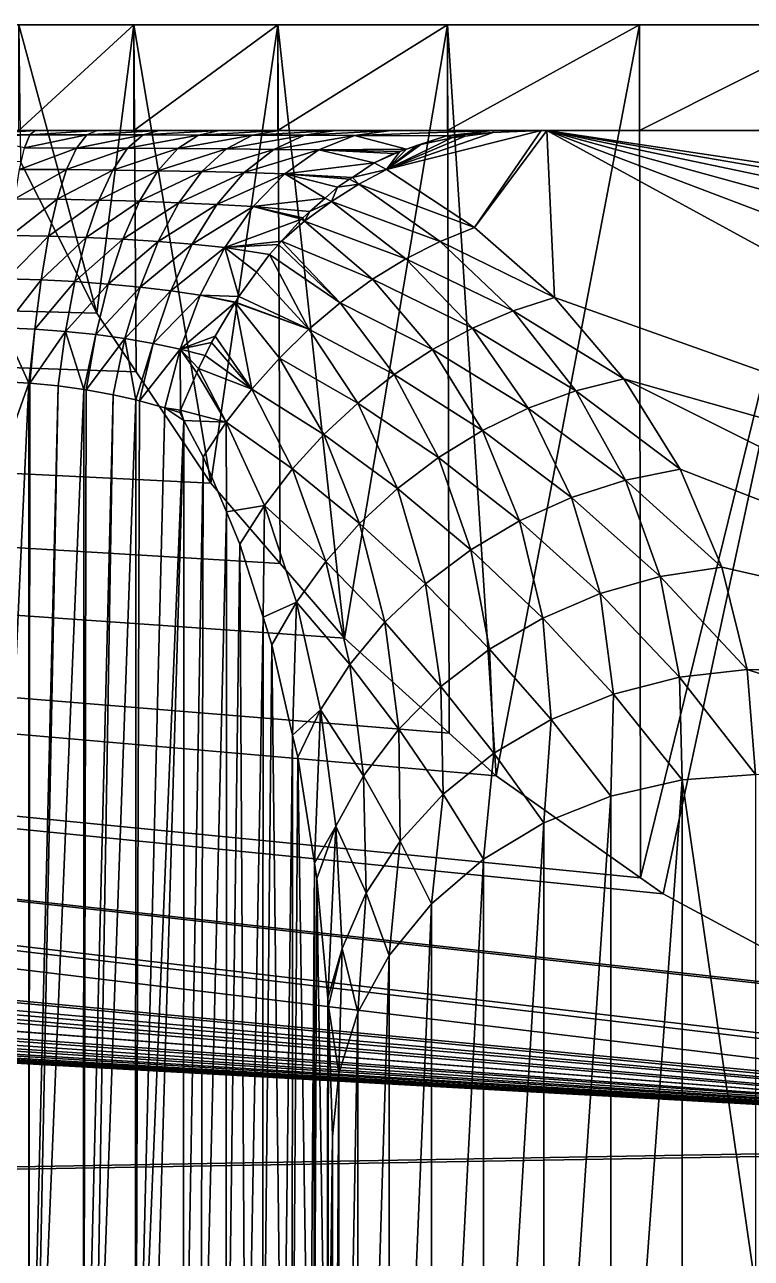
# Model space of a CAD drawing. Header units: metres. Extents: x 0 to 119, y 0 to 68.
# Drawn here: x 83.67 to 87.1, y 61.67 to 67.5 of the extents above; entities that cross this region are included whole.
import ezdxf

# ---------------------------------------------------------------- set-up
doc = ezdxf.new("R2010")
doc.units = ezdxf.units.M

msp = doc.modelspace()

# ---------------------------------------------------------------- linework, layer by layer
for points in [[(97.559067, 67.5, 34.648094), (83.002014, 67.5, 29.218596), (82.921104, 67.5, 30.35)], [(97.559067, 67.5, 34.648094), (82.921104, 67.5, 30.35), (83.002014, 67.5, 31.481403)], [(83.243134, 67.5, 28.110226), (83.002014, 67.5, 29.218596), (97.559067, 67.5, 34.648094)], [(83.002014, 67.5, 31.481403), (83.243134, 67.5, 32.589775), (97.559067, 67.5, 34.648094)], [(97.559067, 67.5, 34.648094), (83.639526, 67.5, 27.047449), (83.243134, 67.5, 28.110226)], [(97.559067, 67.5, 34.648094), (83.243134, 67.5, 32.589775), (83.639526, 67.5, 33.652546)], [(84.183136, 67.5, 26.051905), (84.183136, 67, 26.051905), (83.639526, 67, 27.047449)], [(84.183136, 67.5, 26.051905), (83.639526, 67, 27.047449), (83.639526, 67.5, 27.047449)], [(83.639526, 67.5, 33.652546), (83.647041, 66.851196, 33.6488), (84.00843, 66.136734, 34.363266)], [(83.639526, 67.5, 33.652546), (84.00843, 66.136734, 34.363266), (84.183136, 67.5, 34.648094)], [(97.559067, 67.5, 34.648094), (84.183136, 67.5, 26.051905), (83.639526, 67.5, 27.047449)], [(97.559067, 67.5, 34.648094), (83.639526, 67.5, 33.652546), (84.183136, 67.5, 34.648094)], [(84.183136, 67.5, 34.648094), (84.00843, 66.136734, 34.363266), (84.194214, 65.859291, 34.640713)], [(84.862885, 67.5, 25.143856), (84.862885, 67, 25.143856), (84.183136, 67, 26.051905)], [(84.862885, 67.5, 25.143856), (84.183136, 67, 26.051905), (84.183136, 67.5, 26.051905)], [(84.183136, 67.5, 34.648094), (84.5467, 65.332893, 35.167107), (84.862885, 67.5, 35.556141)], [(84.183136, 67.5, 34.648094), (84.194214, 65.859291, 34.640713), (84.5467, 65.332893, 35.167107)], [(84.862885, 67.5, 25.143856), (84.183136, 67.5, 26.051905), (93.110878, 67.5, 22.722031)], [(98.499069, 67.5, 32.589775), (98.740173, 67.5, 31.481403), (84.183136, 67.5, 26.051905)], [(96.879303, 67.5, 25.143856), (96.07724, 67.5, 24.341789), (84.183136, 67.5, 26.051905)], [(98.499069, 67.5, 32.589775), (84.183136, 67.5, 26.051905), (97.559067, 67.5, 34.648094)], [(98.740173, 67.5, 31.481403), (98.821106, 67.5, 30.35), (84.183136, 67.5, 26.051905)], [(84.183136, 67.5, 26.051905), (98.821106, 67.5, 30.35), (98.740173, 67.5, 29.218596)], [(84.183136, 67.5, 26.051905), (98.740173, 67.5, 29.218596), (98.499069, 67.5, 28.110226)], [(93.110878, 67.5, 22.722031), (84.183136, 67.5, 26.051905), (94.173645, 67.5, 23.118425)], [(94.173645, 67.5, 23.118425), (84.183136, 67.5, 26.051905), (96.07724, 67.5, 24.341789)], [(85.664955, 67.5, 36.358208), (97.559067, 67.5, 34.648094), (84.183136, 67.5, 34.648094)], [(85.664955, 67.5, 36.358208), (84.183136, 67.5, 34.648094), (84.862885, 67.5, 35.556141)], [(98.499069, 67.5, 28.110226), (98.102676, 67.5, 27.047449), (84.183136, 67.5, 26.051905)], [(84.183136, 67.5, 26.051905), (98.102676, 67.5, 27.047449), (97.559067, 67.5, 26.051905)], [(84.183136, 67.5, 26.051905), (97.559067, 67.5, 26.051905), (96.879303, 67.5, 25.143856)], [(84.862885, 67.5, 35.556141), (84.5467, 65.332893, 35.167107), (84.874023, 64.953468, 35.546532)], [(85.664955, 67.5, 24.341789), (85.664955, 67, 24.341789), (84.862885, 67, 25.143856)], [(85.664955, 67.5, 24.341789), (84.862885, 67, 25.143856), (84.862885, 67.5, 25.143856)], [(84.862885, 67.5, 35.556141), (85.178619, 64.600388, 35.899612), (85.664955, 67.5, 36.358208)], [(84.862885, 67.5, 35.556141), (84.874023, 64.953468, 35.546532), (85.178619, 64.600388, 35.899612)], [(85.664955, 67.5, 24.341789), (84.862885, 67.5, 25.143856), (87.56855, 67.5, 23.118425)], [(87.56855, 67.5, 23.118425), (84.862885, 67.5, 25.143856), (93.110878, 67.5, 22.722031)], [(85.664955, 67.5, 36.358208), (85.178619, 64.600388, 35.899612), (85.673393, 64.151131, 36.348873)], [(86.573006, 67.5, 23.662035), (86.573006, 67, 23.662035), (85.664955, 67, 24.341789)], [(86.573006, 67.5, 23.662035), (85.664955, 67, 24.341789), (85.664955, 67.5, 24.341789)], [(85.664955, 67.5, 36.358208), (85.894836, 63.950054, 36.549946), (86.573006, 67.5, 37.037964)], [(85.664955, 67.5, 36.358208), (85.673393, 64.151131, 36.348873), (85.894836, 63.950054, 36.549946)], [(86.573006, 67.5, 37.037964), (97.559067, 67.5, 34.648094), (85.664955, 67.5, 36.358208)], [(87.56855, 67.5, 23.118425), (86.573006, 67.5, 23.662035), (85.664955, 67.5, 24.341789)], [(86.573006, 67.5, 37.037964), (85.894836, 63.950054, 36.549946), (86.576988, 63.46772, 37.032284)], [(87.56855, 67.5, 23.118425), (87.56855, 67, 23.118425), (86.573006, 67, 23.662035)], [(87.56855, 67.5, 23.118425), (86.573006, 67, 23.662035), (86.573006, 67.5, 23.662035)], [(86.573006, 67.5, 37.037964), (86.576988, 63.46772, 37.032284), (87.56855, 67.5, 37.581573)], [(96.07724, 67.5, 36.358208), (86.573006, 67.5, 37.037964), (95.169197, 67.5, 37.037964)], [(95.169197, 67.5, 37.037964), (86.573006, 67.5, 37.037964), (87.56855, 67.5, 37.581573)], [(96.07724, 67.5, 36.358208), (96.879303, 67.5, 35.556141), (86.573006, 67.5, 37.037964)], [(86.573006, 67.5, 37.037964), (96.879303, 67.5, 35.556141), (97.559067, 67.5, 34.648094)], [(87.56855, 67.5, 37.581573), (86.576988, 63.46772, 37.032284), (86.684731, 63.391529, 37.108467)], [(87.56855, 67.5, 37.581573), (86.684731, 63.391529, 37.108467), (87.536636, 62.933086, 37.56691)], [(83.421097, 67, 17.797012), (50.657608, 67, 19.819014), (83.716087, 67, 17.784113)], [(50.747684, 67, 20.036474), (83.716087, 67, 17.784113), (50.657608, 67, 19.819014)], [(50.802631, 67, 20.265348), (83.716087, 67, 17.784113), (50.747684, 67, 20.036474)], [(84.183136, 67, 26.051905), (84.862885, 67, 25.143856), (50.802631, 67, 20.265348)], [(50.802631, 67, 20.265348), (84.862885, 67, 25.143856), (83.716087, 67, 17.784113)], [(50.802631, 67, 20.265348), (83.639526, 67, 27.047449), (84.183136, 67, 26.051905)], [(88.437897, 62.581509, 37.918488), (87.569298, 62.920338, 37.579655), (50.821098, 67, 33.5)], [(50.821098, 66, 34.5), (89.375198, 62.342007, 38.157993), (50.821098, 67, 33.5)], [(50.821098, 67, 33.5), (89.375198, 62.342007, 38.157993), (88.633743, 62.531464, 37.968533)], [(50.821098, 67, 33.5), (88.633743, 62.531464, 37.968533), (88.437897, 62.581509, 37.918488)], [(87.569298, 62.920338, 37.579655), (87.536636, 62.933086, 37.56691), (50.821098, 67, 33.5)], [(50.821098, 67, 33.5), (87.536636, 62.933086, 37.56691), (86.684731, 63.391529, 37.108467)], [(50.821098, 67, 33.5), (86.684731, 63.391529, 37.108467), (86.576988, 63.46772, 37.032284)], [(86.576988, 63.46772, 37.032284), (85.894836, 63.950054, 36.549946), (50.821098, 67, 33.5)], [(50.821098, 67, 33.5), (85.894836, 63.950054, 36.549946), (85.673393, 64.151131, 36.348873)], [(50.821098, 67, 33.5), (85.673393, 64.151131, 36.348873), (85.178619, 64.600388, 35.899612)], [(85.178619, 64.600388, 35.899612), (84.874023, 64.953468, 35.546532), (50.821098, 67, 33.5)], [(50.821098, 67, 33.5), (84.874023, 64.953468, 35.546532), (84.5467, 65.332893, 35.167107)], [(50.821098, 67, 33.5), (84.5467, 65.332893, 35.167107), (84.194214, 65.859291, 34.640713)], [(84.194214, 65.859291, 34.640713), (84.00843, 66.136734, 34.363266), (50.821098, 67, 33.5)], [(50.821098, 67, 33.5), (84.00843, 66.136734, 34.363266), (83.647041, 66.851196, 33.6488)], [(83.716087, 67, 17.784113), (83.69104, 66.979294, 17.498184), (83.421097, 66.979347, 17.51034)], [(83.716087, 67, 17.784113), (83.421097, 66.979347, 17.51034), (83.421097, 67, 17.797012)], [(84.010284, 67, 17.7453), (83.960175, 66.979141, 17.461615), (83.69104, 66.979294, 17.498184)], [(84.010284, 67, 17.7453), (83.69104, 66.979294, 17.498184), (83.716087, 67, 17.784113)], [(84.862885, 67, 25.143856), (85.664955, 67, 24.341789), (83.716087, 67, 17.784113)], [(83.716087, 67, 17.784113), (85.664955, 67, 24.341789), (86.573006, 67, 23.662035)], [(83.716087, 67, 17.784113), (86.573006, 67, 23.662035), (84.010284, 67, 17.7453)], [(84.301918, 67, 17.680508), (84.226768, 66.978889, 17.400578), (83.960175, 66.979141, 17.461615)], [(84.301918, 67, 17.680508), (83.960175, 66.979141, 17.461615), (84.010284, 67, 17.7453)], [(84.010284, 67, 17.7453), (86.573006, 67, 23.662035), (84.301918, 67, 17.680508)], [(84.588242, 67, 17.590113), (84.488243, 66.978531, 17.315462), (84.226768, 66.978889, 17.400578)], [(84.588242, 67, 17.590113), (84.226768, 66.978889, 17.400578), (84.301918, 67, 17.680508)], [(86.573006, 67, 23.662035), (84.588242, 67, 17.590113), (84.301918, 67, 17.680508)], [(84.867546, 67, 17.474518), (84.74295, 66.978065, 17.20668), (84.488243, 66.978531, 17.315462)], [(84.867546, 67, 17.474518), (84.488243, 66.978531, 17.315462), (84.588242, 67, 17.590113)], [(86.573006, 67, 23.662035), (84.867546, 67, 17.474518), (84.588242, 67, 17.590113)], [(85.138115, 67, 17.334242), (84.989235, 66.977501, 17.074768), (84.74295, 66.978065, 17.20668)], [(85.138115, 67, 17.334242), (84.74295, 66.978065, 17.20668), (84.867546, 67, 17.474518)], [(87.56855, 67, 23.118425), (85.138115, 67, 17.334242), (84.867546, 67, 17.474518)], [(87.56855, 67, 23.118425), (84.867546, 67, 17.474518), (86.573006, 67, 23.662035)], [(85.398216, 67, 17.169931), (85.225433, 66.976837, 16.920389), (84.989235, 66.977501, 17.074768)], [(85.398216, 67, 17.169931), (84.989235, 66.977501, 17.074768), (85.138115, 67, 17.334242)], [(88.631325, 67, 22.722031), (85.398216, 67, 17.169931), (85.138115, 67, 17.334242)], [(88.631325, 67, 22.722031), (85.138115, 67, 17.334242), (87.56855, 67, 23.118425)], [(85.879265, 67, 16.773376), (85.660263, 66.975204, 16.548433), (85.225433, 66.976837, 16.920389)], [(85.879265, 67, 16.773376), (85.225433, 66.976837, 16.920389), (85.398216, 67, 17.169931)], [(86.107521, 66.999901, 16.499828), (85.792465, 66.541298, 15.743138), (85.377335, 66.81472, 16.194288)], [(86.107521, 66.999901, 16.499828), (85.377335, 66.81472, 16.194288), (85.881424, 66.989914, 16.483358)], [(85.879265, 67, 16.773376), (85.398216, 67, 17.169931), (88.631325, 67, 22.722031)], [(85.881424, 66.989914, 16.483358), (85.660263, 66.975204, 16.548433), (85.879265, 67, 16.773376)], [(86.134178, 67, 16.5), (86.170471, 66.209877, 15.196291), (85.792465, 66.541298, 15.743138)], [(86.134178, 67, 16.5), (85.792465, 66.541298, 15.743138), (86.107521, 66.999901, 16.499828)], [(85.879265, 67, 16.773376), (88.631325, 67, 22.722031), (86.134178, 67, 16.5)], [(85.881424, 66.989914, 16.483358), (85.879265, 67, 16.773376), (86.107521, 66.999901, 16.499828)], [(86.107521, 66.999901, 16.499828), (85.879265, 67, 16.773376), (86.134178, 67, 16.5)], [(117.121101, 67, 16.5), (95.502167, 65.591263, 14.175585), (86.134178, 67, 16.5)], [(86.134178, 67, 16.5), (95.502167, 65.591263, 14.175585), (94.376358, 65.58889, 14.17167)], [(86.134178, 67, 16.5), (94.376358, 65.58889, 14.17167), (93.262794, 65.503075, 14.030073)], [(93.262794, 65.503075, 14.030073), (92.184349, 65.335579, 13.753705), (86.134178, 67, 16.5)], [(86.134178, 67, 16.5), (92.184349, 65.335579, 13.753705), (91.163231, 65.089851, 13.34825)], [(86.134178, 67, 16.5), (91.163231, 65.089851, 13.34825), (90.220436, 64.770935, 12.82205)], [(90.220436, 64.770935, 12.82205), (86.170471, 66.209877, 15.196291), (86.134178, 67, 16.5)], [(86.134178, 67, 16.5), (88.631325, 67, 22.722031), (89.739693, 67, 22.480921)], [(89.739693, 67, 22.480921), (90.871094, 67, 22.4), (86.134178, 67, 16.5)], [(86.134178, 67, 16.5), (90.871094, 67, 22.4), (92.002495, 67, 22.480921)], [(86.134178, 67, 16.5), (92.002495, 67, 22.480921), (117.121101, 67, 16.5)], [(83.69104, 66.979294, 17.498184), (83.421097, 66.970566, 17.470276), (83.421097, 66.979347, 17.51034)], [(83.69104, 66.979294, 17.498184), (83.666512, 66.917618, 17.218176), (83.421097, 66.970566, 17.470276)], [(83.960175, 66.979141, 17.461615), (83.666512, 66.917618, 17.218176), (83.69104, 66.979294, 17.498184)], [(83.960175, 66.979141, 17.461615), (83.911102, 66.917007, 17.183844), (83.666512, 66.917618, 17.218176)], [(84.226768, 66.978889, 17.400578), (83.911102, 66.917007, 17.183844), (83.960175, 66.979141, 17.461615)], [(84.226768, 66.978889, 17.400578), (84.153206, 66.915993, 17.12656), (83.911102, 66.917007, 17.183844)], [(84.488243, 66.978531, 17.315462), (84.153206, 66.915993, 17.12656), (84.226768, 66.978889, 17.400578)], [(84.488243, 66.978531, 17.315462), (84.390404, 66.914566, 17.046713), (84.153206, 66.915993, 17.12656)], [(84.74295, 66.978065, 17.20668), (84.390404, 66.914566, 17.046713), (84.488243, 66.978531, 17.315462)], [(84.74295, 66.978065, 17.20668), (84.621086, 66.912743, 16.944721), (84.390404, 66.914566, 17.046713)], [(84.989235, 66.977501, 17.074768), (84.621086, 66.912743, 16.944721), (84.74295, 66.978065, 17.20668)], [(84.989235, 66.977501, 17.074768), (84.843704, 66.910507, 16.821131), (84.621086, 66.912743, 16.944721)], [(85.225433, 66.976837, 16.920389), (84.843704, 66.910507, 16.821131), (84.989235, 66.977501, 17.074768)], [(85.225433, 66.976837, 16.920389), (85.056656, 66.907875, 16.676626), (84.843704, 66.910507, 16.821131)], [(85.471405, 66.911522, 16.354008), (85.056656, 66.907875, 16.676626), (85.225433, 66.976837, 16.920389)], [(85.660263, 66.975204, 16.548433), (85.471405, 66.911522, 16.354008), (85.225433, 66.976837, 16.920389)], [(85.377335, 66.81472, 16.194288), (85.748093, 66.973167, 16.455727), (85.881424, 66.989914, 16.483358)], [(85.377335, 66.81472, 16.194288), (85.685226, 66.965271, 16.442698), (85.748093, 66.973167, 16.455727)], [(85.538445, 66.93322, 16.389816), (85.685226, 66.965271, 16.442698), (85.377335, 66.81472, 16.194288)], [(85.660263, 66.975204, 16.548433), (85.520897, 66.928352, 16.381775), (85.471405, 66.911522, 16.354008)], [(85.538445, 66.93322, 16.389816), (85.520897, 66.928352, 16.381775), (85.660263, 66.975204, 16.548433)], [(85.660263, 66.975204, 16.548433), (85.685226, 66.965271, 16.442698), (85.538445, 66.93322, 16.389816)], [(85.881424, 66.989914, 16.483358), (85.748093, 66.973167, 16.455727), (85.660263, 66.975204, 16.548433)], [(85.660263, 66.975204, 16.548433), (85.748093, 66.973167, 16.455727), (85.685226, 66.965271, 16.442698)], [(83.911102, 66.917007, 17.183844), (83.643005, 66.816238, 16.949884), (83.666512, 66.917618, 17.218176)], [(83.911102, 66.917007, 17.183844), (83.864098, 66.814896, 16.917784), (83.643005, 66.816238, 16.949884)], [(84.153206, 66.915993, 17.12656), (83.864098, 66.814896, 16.917784), (83.911102, 66.917007, 17.183844)], [(84.153206, 66.915993, 17.12656), (84.082787, 66.812653, 16.864237), (83.864098, 66.814896, 16.917784)], [(84.390404, 66.914566, 17.046713), (84.082787, 66.812653, 16.864237), (84.153206, 66.915993, 17.12656)], [(84.390404, 66.914566, 17.046713), (84.296799, 66.809494, 16.789629), (84.082787, 66.812653, 16.864237)], [(84.621086, 66.912743, 16.944721), (84.296799, 66.809494, 16.789629), (84.390404, 66.914566, 17.046713)], [(84.621086, 66.912743, 16.944721), (84.504631, 66.805458, 16.694382), (84.296799, 66.809494, 16.789629)], [(84.843704, 66.910507, 16.821131), (84.504631, 66.805458, 16.694382), (84.621086, 66.912743, 16.944721)], [(84.843704, 66.910507, 16.821131), (84.704796, 66.800529, 16.579041), (84.504631, 66.805458, 16.694382)], [(85.056656, 66.907875, 16.676626), (84.704796, 66.800529, 16.579041), (84.843704, 66.910507, 16.821131)], [(85.056656, 66.907875, 16.676626), (84.89579, 66.794716, 16.444296), (84.704796, 66.800529, 16.579041)], [(85.31926, 66.846985, 16.247519), (84.89579, 66.794716, 16.444296), (85.056656, 66.907875, 16.676626)], [(85.471405, 66.911522, 16.354008), (85.439987, 66.900841, 16.336386), (85.056656, 66.907875, 16.676626)], [(85.056656, 66.907875, 16.676626), (85.439987, 66.900841, 16.336386), (85.411591, 66.89119, 16.320456)], [(85.056656, 66.907875, 16.676626), (85.411591, 66.89119, 16.320456), (85.31926, 66.846985, 16.247519)], [(85.411591, 66.89119, 16.320456), (85.439987, 66.900841, 16.336386), (85.31926, 66.846985, 16.247519)], [(85.31926, 66.846985, 16.247519), (85.439987, 66.900841, 16.336386), (85.377335, 66.81472, 16.194288)], [(85.377335, 66.81472, 16.194288), (85.520897, 66.928352, 16.381775), (85.538445, 66.93322, 16.389816)], [(85.377335, 66.81472, 16.194288), (85.471405, 66.911522, 16.354008), (85.520897, 66.928352, 16.381775)], [(85.439987, 66.900841, 16.336386), (85.471405, 66.911522, 16.354008), (85.377335, 66.81472, 16.194288)], [(85.31926, 66.846985, 16.247519), (85.216179, 66.778244, 16.153574), (84.89579, 66.794716, 16.444296)], [(85.31926, 66.846985, 16.247519), (85.377335, 66.81472, 16.194288), (85.216179, 66.778244, 16.153574)], [(83.621017, 66.677254, 16.698862), (83.643005, 66.816238, 16.949884), (83.864098, 66.814896, 16.917784)], [(83.621017, 66.677254, 16.698862), (83.864098, 66.814896, 16.917784), (83.820152, 66.674927, 16.668983)], [(83.820152, 66.674927, 16.668983), (83.864098, 66.814896, 16.917784), (84.082787, 66.812653, 16.864237)], [(83.820152, 66.674927, 16.668983), (84.082787, 66.812653, 16.864237), (84.016991, 66.671028, 16.61915)], [(84.016991, 66.671028, 16.61915), (84.082787, 66.812653, 16.864237), (84.296799, 66.809494, 16.789629)], [(84.016991, 66.671028, 16.61915), (84.296799, 66.809494, 16.789629), (84.209457, 66.665573, 16.549734)], [(84.209457, 66.665573, 16.549734), (84.296799, 66.809494, 16.789629), (84.504631, 66.805458, 16.694382)], [(84.209457, 66.665573, 16.549734), (84.504631, 66.805458, 16.694382), (84.396141, 66.658569, 16.461153)], [(84.396141, 66.658569, 16.461153), (84.504631, 66.805458, 16.694382), (84.704796, 66.800529, 16.579041)], [(84.396141, 66.658569, 16.461153), (84.704796, 66.800529, 16.579041), (84.575638, 66.65004, 16.353943)], [(84.575638, 66.65004, 16.353943), (84.704796, 66.800529, 16.579041), (84.89579, 66.794716, 16.444296)], [(84.575638, 66.65004, 16.353943), (84.89579, 66.794716, 16.444296), (84.746552, 66.639984, 16.228771)], [(84.746552, 66.639984, 16.228771), (84.89579, 66.794716, 16.444296), (85.087746, 66.680603, 16.03981)], [(85.216179, 66.778244, 16.153574), (85.202576, 66.769173, 16.141174), (84.89579, 66.794716, 16.444296)], [(84.89579, 66.794716, 16.444296), (85.202576, 66.769173, 16.141174), (85.145882, 66.731369, 16.089504)], [(84.89579, 66.794716, 16.444296), (85.145882, 66.731369, 16.089504), (85.087746, 66.680603, 16.03981)], [(85.246536, 66.746017, 16.096109), (85.145882, 66.731369, 16.089504), (85.202576, 66.769173, 16.141174)], [(85.246536, 66.746017, 16.096109), (85.202576, 66.769173, 16.141174), (85.216179, 66.778244, 16.153574)], [(85.216179, 66.778244, 16.153574), (85.377335, 66.81472, 16.194288), (85.246536, 66.746017, 16.096109)], [(85.792465, 66.541298, 15.743138), (85.246536, 66.746017, 16.096109), (85.377335, 66.81472, 16.194288)], [(85.11676, 66.664406, 16.006857), (85.087746, 66.680603, 16.03981), (85.145882, 66.731369, 16.089504)], [(85.11676, 66.664406, 16.006857), (85.145882, 66.731369, 16.089504), (85.246536, 66.746017, 16.096109)], [(85.629715, 66.475449, 15.653258), (85.11676, 66.664406, 16.006857), (85.246536, 66.746017, 16.096109)], [(85.629715, 66.475449, 15.653258), (85.246536, 66.746017, 16.096109), (85.792465, 66.541298, 15.743138)], [(83.820152, 66.674927, 16.668983), (83.600998, 66.503555, 16.470308), (83.621017, 66.677254, 16.698862)], [(83.820152, 66.674927, 16.668983), (83.780151, 66.500023, 16.442629), (83.600998, 66.503555, 16.470308)], [(84.016991, 66.671028, 16.61915), (83.780151, 66.500023, 16.442629), (83.820152, 66.674927, 16.668983)], [(84.016991, 66.671028, 16.61915), (83.957207, 66.494133, 16.396469), (83.780151, 66.500023, 16.442629)], [(84.209457, 66.665573, 16.549734), (83.957207, 66.494133, 16.396469), (84.016991, 66.671028, 16.61915)], [(84.209457, 66.665573, 16.549734), (84.130257, 66.485886, 16.33218), (83.957207, 66.494133, 16.396469)], [(84.396141, 66.658569, 16.461153), (84.130257, 66.485886, 16.33218), (84.209457, 66.665573, 16.549734)], [(84.396141, 66.658569, 16.461153), (84.297981, 66.475311, 16.250156), (84.130257, 66.485886, 16.33218)], [(84.575638, 66.65004, 16.353943), (84.297981, 66.475311, 16.250156), (84.396141, 66.658569, 16.461153)], [(84.575638, 66.65004, 16.353943), (84.459129, 66.462425, 16.1509), (84.297981, 66.475311, 16.250156)], [(84.746552, 66.639984, 16.228771), (84.459129, 66.462425, 16.1509), (84.575638, 66.65004, 16.353943)], [(84.746552, 66.639984, 16.228771), (85.087746, 66.680603, 16.03981), (85.015106, 66.61718, 15.977727)], [(84.989044, 66.570511, 15.927237), (85.015106, 66.61718, 15.977727), (85.11676, 66.664406, 16.006857)], [(85.468544, 66.393616, 15.574333), (84.989044, 66.570511, 15.927237), (85.11676, 66.664406, 16.006857)], [(85.11676, 66.664406, 16.006857), (85.015106, 66.61718, 15.977727), (85.087746, 66.680603, 16.03981)], [(85.468544, 66.393616, 15.574333), (85.11676, 66.664406, 16.006857), (85.629715, 66.475449, 15.653258)], [(84.746552, 66.639984, 16.228771), (84.612427, 66.447266, 16.035049), (84.459129, 66.462425, 16.1509)], [(84.974762, 66.580406, 15.943668), (84.612427, 66.447266, 16.035049), (84.746552, 66.639984, 16.228771)], [(84.974762, 66.580406, 15.943668), (84.746552, 66.639984, 16.228771), (84.981483, 66.58783, 15.948996)], [(84.981483, 66.58783, 15.948996), (84.746552, 66.639984, 16.228771), (85.015106, 66.61718, 15.977727)], [(84.974762, 66.580406, 15.943668), (84.981483, 66.58783, 15.948996), (84.989044, 66.570511, 15.927237)], [(84.989044, 66.570511, 15.927237), (84.981483, 66.58783, 15.948996), (85.015106, 66.61718, 15.977727)], [(84.974762, 66.580406, 15.943668), (84.881065, 66.477043, 15.869493), (84.612427, 66.447266, 16.035049)], [(84.974762, 66.580406, 15.943668), (84.989044, 66.570511, 15.927237), (84.881065, 66.477043, 15.869493)], [(85.310524, 66.29657, 15.507132), (84.881065, 66.477043, 15.869493), (84.989044, 66.570511, 15.927237)], [(85.310524, 66.29657, 15.507132), (84.989044, 66.570511, 15.927237), (85.468544, 66.393616, 15.574333)], [(86.170471, 66.209877, 15.196291), (85.629715, 66.475449, 15.653258), (85.792465, 66.541298, 15.743138)], [(83.583359, 66.298721, 16.268953), (83.600998, 66.503555, 16.470308), (83.780151, 66.500023, 16.442629)], [(83.583359, 66.298721, 16.268953), (83.780151, 66.500023, 16.442629), (83.744972, 66.293846, 16.243443)], [(83.744972, 66.293846, 16.243443), (83.780151, 66.500023, 16.442629), (83.957207, 66.494133, 16.396469)], [(83.744972, 66.293846, 16.243443), (83.957207, 66.494133, 16.396469), (83.904716, 66.285683, 16.200901)], [(83.904716, 66.285683, 16.200901), (83.957207, 66.494133, 16.396469), (84.130257, 66.485886, 16.33218)], [(83.904716, 66.285683, 16.200901), (84.130257, 66.485886, 16.33218), (84.060875, 66.274284, 16.141638)], [(84.060875, 66.274284, 16.141638), (84.130257, 66.485886, 16.33218), (84.297981, 66.475311, 16.250156)], [(84.060875, 66.274284, 16.141638), (84.297981, 66.475311, 16.250156), (84.212318, 66.259682, 16.066013)], [(84.212318, 66.259682, 16.066013), (84.297981, 66.475311, 16.250156), (84.459129, 66.462425, 16.1509)], [(84.881065, 66.477043, 15.869493), (84.866745, 66.461235, 15.85815), (84.612427, 66.447266, 16.035049)], [(85.157204, 66.18528, 15.452308), (84.866745, 66.461235, 15.85815), (84.881065, 66.477043, 15.869493)], [(85.157204, 66.18528, 15.452308), (84.881065, 66.477043, 15.869493), (85.310524, 66.29657, 15.507132)], [(85.975441, 66.147736, 15.117004), (85.468544, 66.393616, 15.574333), (85.629715, 66.475449, 15.653258)], [(85.975441, 66.147736, 15.117004), (85.629715, 66.475449, 15.653258), (86.170471, 66.209877, 15.196291)], [(84.212318, 66.259682, 16.066013), (84.459129, 66.462425, 16.1509), (84.357903, 66.241905, 15.974483)], [(84.357903, 66.241905, 15.974483), (84.459129, 66.462425, 16.1509), (84.612427, 66.447266, 16.035049)], [(84.357903, 66.241905, 15.974483), (84.612427, 66.447266, 16.035049), (84.496498, 66.221016, 15.867617)], [(84.496498, 66.221016, 15.867617), (84.612427, 66.447266, 16.035049), (84.679405, 66.215919, 15.720416)], [(84.612427, 66.447266, 16.035049), (84.866745, 66.461235, 15.85815), (84.823784, 66.413841, 15.824136)], [(84.612427, 66.447266, 16.035049), (84.762535, 66.32988, 15.780136), (84.679405, 66.215919, 15.720416)], [(84.612427, 66.447266, 16.035049), (84.823784, 66.413841, 15.824136), (84.762535, 66.32988, 15.780136)], [(85.01004, 66.060822, 15.410393), (84.762535, 66.32988, 15.780136), (84.823784, 66.413841, 15.824136)], [(84.823784, 66.413841, 15.824136), (84.866745, 66.461235, 15.85815), (85.157204, 66.18528, 15.452308)], [(84.823784, 66.413841, 15.824136), (85.157204, 66.18528, 15.452308), (85.01004, 66.060822, 15.410393)], [(85.782768, 66.065742, 15.05116), (85.310524, 66.29657, 15.507132), (85.468544, 66.393616, 15.574333)], [(85.782768, 66.065742, 15.05116), (85.468544, 66.393616, 15.574333), (85.975441, 66.147736, 15.117004)], [(83.744972, 66.293846, 16.243443), (83.568466, 66.067001, 16.098967), (83.583359, 66.298721, 16.268953)], [(85.01004, 66.060822, 15.410393), (84.679405, 66.215919, 15.720416), (84.762535, 66.32988, 15.780136)], [(85.594757, 65.964882, 14.99955), (85.157204, 66.18528, 15.452308), (85.310524, 66.29657, 15.507132)], [(85.594757, 65.964882, 14.99955), (85.310524, 66.29657, 15.507132), (85.782768, 66.065742, 15.05116)], [(83.744972, 66.293846, 16.243443), (83.715309, 66.060669, 16.075581), (83.568466, 66.067001, 16.098967)], [(83.904716, 66.285683, 16.200901), (83.715309, 66.060669, 16.075581), (83.744972, 66.293846, 16.243443)], [(83.904716, 66.285683, 16.200901), (83.860596, 66.050095, 16.036568), (83.715309, 66.060669, 16.075581)], [(84.060875, 66.274284, 16.141638), (83.860596, 66.050095, 16.036568), (83.904716, 66.285683, 16.200901)], [(84.060875, 66.274284, 16.141638), (84.002831, 66.035332, 15.982198), (83.860596, 66.050095, 16.036568)], [(84.212318, 66.259682, 16.066013), (84.002831, 66.035332, 15.982198), (84.060875, 66.274284, 16.141638)], [(84.212318, 66.259682, 16.066013), (84.141029, 66.016418, 15.912767), (84.002831, 66.035332, 15.982198)], [(84.357903, 66.241905, 15.974483), (84.141029, 66.016418, 15.912767), (84.212318, 66.259682, 16.066013)], [(84.357903, 66.241905, 15.974483), (84.274231, 65.993446, 15.828658), (84.141029, 66.016418, 15.912767)], [(84.496498, 66.221016, 15.867617), (84.274231, 65.993446, 15.828658), (84.357903, 66.241905, 15.974483)], [(84.496498, 66.221016, 15.867617), (84.401459, 65.966476, 15.730355), (84.274231, 65.993446, 15.828658)], [(84.662003, 66.186485, 15.709463), (84.401459, 65.966476, 15.730355), (84.496498, 66.221016, 15.867617)], [(84.662003, 66.186485, 15.709463), (84.567787, 66.0271, 15.650142), (84.401459, 65.966476, 15.730355)], [(84.496498, 66.221016, 15.867617), (84.66333, 66.188728, 15.710298), (84.662003, 66.186485, 15.709463)], [(84.496498, 66.221016, 15.867617), (84.679405, 66.215919, 15.720416), (84.66333, 66.188728, 15.710298)], [(84.739922, 65.777328, 15.366796), (84.567787, 66.0271, 15.650142), (84.662003, 66.186485, 15.709463)], [(84.662003, 66.186485, 15.709463), (84.66333, 66.188728, 15.710298), (85.01004, 66.060822, 15.410393)], [(84.739922, 65.777328, 15.366796), (84.662003, 66.186485, 15.709463), (84.870499, 65.924393, 15.381796)], [(84.870499, 65.924393, 15.381796), (84.662003, 66.186485, 15.709463), (85.01004, 66.060822, 15.410393)], [(84.66333, 66.188728, 15.710298), (84.679405, 66.215919, 15.720416), (85.01004, 66.060822, 15.410393)], [(85.413681, 65.846367, 14.962797), (85.01004, 66.060822, 15.410393), (85.157204, 66.18528, 15.452308)], [(85.413681, 65.846367, 14.962797), (85.157204, 66.18528, 15.452308), (85.594757, 65.964882, 14.99955)], [(86.49823, 65.82621, 14.563241), (85.975441, 66.147736, 15.117004), (86.170471, 66.209877, 15.196291)], [(90.220436, 64.770935, 12.82205), (86.49823, 65.82621, 14.563241), (86.170471, 66.209877, 15.196291)], [(86.270973, 65.768738, 14.497041), (85.782768, 66.065742, 15.05116), (85.975441, 66.147736, 15.117004)], [(86.270973, 65.768738, 14.497041), (85.975441, 66.147736, 15.117004), (86.49823, 65.82621, 14.563241)], [(83.568466, 66.067001, 16.098967), (83.687012, 65.805656, 15.9433), (83.556641, 65.813194, 15.963867)], [(83.715309, 66.060669, 16.075581), (83.687012, 65.805656, 15.9433), (83.568466, 66.067001, 16.098967)], [(86.047089, 65.68676, 14.447196), (85.594757, 65.964882, 14.99955), (85.782768, 66.065742, 15.05116)], [(86.047089, 65.68676, 14.447196), (85.782768, 66.065742, 15.05116), (86.270973, 65.768738, 14.497041)], [(83.715309, 66.060669, 16.075581), (83.691803, 65.805382, 15.942544), (83.687012, 65.805656, 15.9433)], [(83.860596, 66.050095, 16.036568), (83.691803, 65.805382, 15.942544), (83.715309, 66.060669, 16.075581)], [(83.860596, 66.050095, 16.036568), (83.825798, 65.792336, 15.906947), (83.691803, 65.805382, 15.942544)], [(83.946312, 65.775665, 15.861453), (83.825798, 65.792336, 15.906947), (83.860596, 66.050095, 16.036568)], [(84.002831, 66.035332, 15.982198), (83.946312, 65.775665, 15.861453), (83.860596, 66.050095, 16.036568)], [(84.002831, 66.035332, 15.982198), (83.957352, 65.774132, 15.857285), (83.946312, 65.775665, 15.861453)], [(84.141029, 66.016418, 15.912767), (83.957352, 65.774132, 15.857285), (84.002831, 66.035332, 15.982198)], [(84.141029, 66.016418, 15.912767), (84.085686, 65.75087, 15.793778), (83.957352, 65.774132, 15.857285)], [(84.192596, 65.726585, 15.7275), (84.085686, 65.75087, 15.793778), (84.141029, 66.016418, 15.912767)], [(84.274231, 65.993446, 15.828658), (84.192596, 65.726585, 15.7275), (84.141029, 66.016418, 15.912767)], [(84.567787, 66.0271, 15.650142), (84.550438, 65.997765, 15.639223), (84.401459, 65.966476, 15.730355)], [(84.550438, 65.997765, 15.639223), (84.567787, 66.0271, 15.650142), (84.739922, 65.777328, 15.366796)], [(85.241722, 65.711632, 14.941344), (84.870499, 65.924393, 15.381796), (85.01004, 66.060822, 15.410393)], [(85.241722, 65.711632, 14.941344), (85.01004, 66.060822, 15.410393), (85.413681, 65.846367, 14.962797)], [(50.821098, 66, 34.5), (50.792446, 65.766663, 34.733341), (89.741478, 62.294712, 38.205288)], [(89.741478, 62.294712, 38.205288), (89.375198, 62.342007, 38.157993), (50.821098, 66, 34.5)], [(84.274231, 65.993446, 15.828658), (84.209991, 65.722626, 15.716711), (84.192596, 65.726585, 15.7275)], [(84.401459, 65.966476, 15.730355), (84.209991, 65.722626, 15.716711), (84.274231, 65.993446, 15.828658)], [(84.401459, 65.966476, 15.730355), (84.329498, 65.68956, 15.626442), (84.209991, 65.722626, 15.716711)], [(84.403908, 65.678726, 15.567089), (84.329498, 65.68956, 15.626442), (84.401459, 65.966476, 15.730355)], [(84.401459, 65.966476, 15.730355), (84.550438, 65.997765, 15.639223), (84.519402, 65.935928, 15.6223)], [(84.488495, 65.874374, 15.605453), (84.47982, 65.854294, 15.601516), (84.401459, 65.966476, 15.730355)], [(84.401459, 65.966476, 15.730355), (84.47982, 65.854294, 15.601516), (84.403908, 65.678726, 15.567089)], [(84.401459, 65.966476, 15.730355), (84.519402, 65.935928, 15.6223), (84.488495, 65.874374, 15.605453)], [(84.739922, 65.777328, 15.366796), (84.519402, 65.935928, 15.6223), (84.550438, 65.997765, 15.639223)], [(85.829895, 65.581482, 14.41445), (85.413681, 65.846367, 14.962797), (85.594757, 65.964882, 14.99955)], [(85.829895, 65.581482, 14.41445), (85.594757, 65.964882, 14.99955), (86.047089, 65.68676, 14.447196)], [(84.739922, 65.777328, 15.366796), (84.488495, 65.874374, 15.605453), (84.519402, 65.935928, 15.6223)], [(85.080948, 65.562302, 14.935448), (84.739922, 65.777328, 15.366796), (84.870499, 65.924393, 15.381796)], [(85.080948, 65.562302, 14.935448), (84.870499, 65.924393, 15.381796), (85.241722, 65.711632, 14.941344)], [(84.403908, 65.678726, 15.567089), (84.47982, 65.854294, 15.601516), (84.619583, 65.621063, 15.365537)], [(84.619583, 65.621063, 15.365537), (84.47982, 65.854294, 15.601516), (84.488495, 65.874374, 15.605453)], [(84.619583, 65.621063, 15.365537), (84.488495, 65.874374, 15.605453), (84.739922, 65.777328, 15.366796)], [(85.622627, 65.45446, 14.399282), (85.241722, 65.711632, 14.941344), (85.413681, 65.846367, 14.962797)], [(85.622627, 65.45446, 14.399282), (85.413681, 65.846367, 14.962797), (85.829895, 65.581482, 14.41445)], [(83.687012, 65.805656, 15.9433), (83.421097, 65.056313, 15.631657), (83.556641, 65.813194, 15.963867)], [(83.686882, 60.06583, 13.37725), (83.421097, 60.060982, 13.4), (83.687012, 65.805656, 15.9433)], [(83.687012, 65.805656, 15.9433), (83.421097, 60.060982, 13.4), (83.421097, 65.056313, 15.631657)], [(83.687012, 65.805656, 15.9433), (83.691803, 65.805382, 15.942544), (83.686882, 60.06583, 13.37725)], [(83.686882, 60.06583, 13.37725), (83.691803, 65.805382, 15.942544), (83.825798, 65.792336, 15.906947)], [(83.686882, 60.06583, 13.37725), (83.825798, 65.792336, 15.906947), (83.709999, 60.066254, 13.375271)], [(83.709999, 60.066254, 13.375271), (83.825798, 65.792336, 15.906947), (83.946312, 65.775665, 15.861453)], [(83.709999, 60.066254, 13.375271), (83.946312, 65.775665, 15.861453), (83.945572, 60.079418, 13.313518)], [(83.946312, 65.775665, 15.861453), (83.957352, 65.774132, 15.857285), (83.945572, 60.079418, 13.313518)], [(83.945572, 60.079418, 13.313518), (83.957352, 65.774132, 15.857285), (84.085686, 65.75087, 15.793778)], [(84.933311, 65.400162, 14.945181), (84.619583, 65.621063, 15.365537), (84.739922, 65.777328, 15.366796)], [(84.933311, 65.400162, 14.945181), (84.739922, 65.777328, 15.366796), (85.080948, 65.562302, 14.935448)], [(86.764587, 65.398453, 13.857445), (86.270973, 65.768738, 14.497041), (86.49823, 65.82621, 14.563241)], [(89.375351, 64.385406, 12.185925), (86.764587, 65.398453, 13.857445), (86.49823, 65.82621, 14.563241)], [(89.375351, 64.385406, 12.185925), (86.49823, 65.82621, 14.563241), (90.220436, 64.770935, 12.82205)], [(89.741478, 62.294712, 38.205288), (50.792446, 65.766663, 34.733341), (50.776531, 65.63707, 34.86293)], [(83.945572, 60.079418, 13.313518), (84.085686, 65.75087, 15.793778), (83.991203, 60.08197, 13.301555)], [(83.991203, 60.08197, 13.301555), (84.085686, 65.75087, 15.793778), (84.192596, 65.726585, 15.7275)], [(83.991203, 60.08197, 13.301555), (84.192596, 65.726585, 15.7275), (84.190933, 60.101398, 13.210437)], [(84.209991, 65.722626, 15.716711), (84.190933, 60.101398, 13.210437), (84.192596, 65.726585, 15.7275)], [(84.329498, 65.68956, 15.626442), (84.190933, 60.101398, 13.210437), (84.209991, 65.722626, 15.716711)], [(86.505547, 65.346764, 13.807032), (86.047089, 65.68676, 14.447196), (86.270973, 65.768738, 14.497041)], [(86.505547, 65.346764, 13.807032), (86.270973, 65.768738, 14.497041), (86.764587, 65.398453, 13.857445)], [(84.329498, 65.68956, 15.626442), (84.419807, 65.628624, 15.530983), (84.190933, 60.101398, 13.210437)], [(84.399391, 65.667175, 15.565361), (84.419807, 65.628624, 15.530983), (84.329498, 65.68956, 15.626442)], [(84.403908, 65.678726, 15.567089), (84.399391, 65.667175, 15.565361), (84.329498, 65.68956, 15.626442)], [(84.399391, 65.667175, 15.565361), (84.403908, 65.678726, 15.567089), (84.419807, 65.628624, 15.530983)], [(84.419807, 65.628624, 15.530983), (84.403908, 65.678726, 15.567089), (84.619583, 65.621063, 15.365537)], [(85.428337, 65.307579, 14.401924), (85.080948, 65.562302, 14.935448), (85.241722, 65.711632, 14.941344)], [(85.428337, 65.307579, 14.401924), (85.241722, 65.711632, 14.941344), (85.622627, 65.45446, 14.399282)], [(86.251198, 65.265083, 13.776269), (85.829895, 65.581482, 14.41445), (86.047089, 65.68676, 14.447196)], [(86.251198, 65.265083, 13.776269), (86.047089, 65.68676, 14.447196), (86.505547, 65.346764, 13.807032)], [(90.334648, 62.218117, 38.281879), (50.776531, 65.63707, 34.86293), (50.739777, 65.539383, 34.960613)], [(89.741478, 62.294712, 38.205288), (50.776531, 65.63707, 34.86293), (90.334648, 62.218117, 38.281879)], [(84.419807, 65.628624, 15.530983), (84.256966, 60.107822, 13.180311), (84.190933, 60.101398, 13.210437)], [(84.256966, 60.107822, 13.180311), (84.419807, 65.628624, 15.530983), (84.417107, 60.13121, 13.070612)], [(84.417107, 60.13121, 13.070612), (84.419807, 65.628624, 15.530983), (84.510643, 65.457115, 15.378031)], [(84.419807, 65.628624, 15.530983), (84.619583, 65.621063, 15.365537), (84.510643, 65.457115, 15.378031)], [(84.510643, 65.457115, 15.378031), (84.619583, 65.621063, 15.365537), (84.620399, 65.196938, 15.146009)], [(84.80056, 65.227165, 14.970427), (84.620399, 65.196938, 15.146009), (84.619583, 65.621063, 15.365537)], [(84.80056, 65.227165, 14.970427), (84.619583, 65.621063, 15.365537), (84.933311, 65.400162, 14.945181)], [(90.334648, 62.218117, 38.281879), (50.739777, 65.539383, 34.960613), (50.65696, 65.319267, 35.180725)], [(85.249916, 65.143036, 14.422333), (84.933311, 65.400162, 14.945181), (85.080948, 65.562302, 14.935448)], [(85.249916, 65.143036, 14.422333), (85.080948, 65.562302, 14.935448), (85.428337, 65.307579, 14.401924)], [(86.006119, 65.154884, 13.765714), (85.622627, 65.45446, 14.399282), (85.829895, 65.581482, 14.41445)], [(86.006119, 65.154884, 13.765714), (85.829895, 65.581482, 14.41445), (86.251198, 65.265083, 13.776269)], [(84.417107, 60.13121, 13.070612), (84.510643, 65.457115, 15.378031), (84.499542, 60.143253, 13.014134)], [(84.499542, 60.143253, 13.014134), (84.510643, 65.457115, 15.378031), (84.620399, 65.196938, 15.146009)], [(85.774765, 65.018181, 13.775558), (85.428337, 65.307579, 14.401924), (85.622627, 65.45446, 14.399282)], [(85.774765, 65.018181, 13.775558), (85.622627, 65.45446, 14.399282), (86.006119, 65.154884, 13.765714)], [(85.090004, 64.963242, 14.460206), (84.80056, 65.227165, 14.970427), (84.933311, 65.400162, 14.945181)], [(85.090004, 64.963242, 14.460206), (84.933311, 65.400162, 14.945181), (85.249916, 65.143036, 14.422333)], [(86.960815, 64.936577, 13.095352), (86.505547, 65.346764, 13.807032), (86.764587, 65.398453, 13.857445)], [(86.960815, 64.936577, 13.095352), (86.764587, 65.398453, 13.857445), (89.375351, 64.385406, 12.185925)], [(50.654789, 65.313507, 35.186493), (50.529243, 65.121895, 35.378098), (90.334648, 62.218117, 38.281879)], [(50.65696, 65.319267, 35.180725), (50.654789, 65.313507, 35.186493), (90.334648, 62.218117, 38.281879)], [(85.561302, 64.85743, 13.805622), (85.249916, 65.143036, 14.422333), (85.428337, 65.307579, 14.401924)], [(85.561302, 64.85743, 13.805622), (85.428337, 65.307579, 14.401924), (85.774765, 65.018181, 13.775558)], [(86.670845, 64.891922, 13.063663), (86.251198, 65.265083, 13.776269), (86.505547, 65.346764, 13.807032)], [(86.670845, 64.891922, 13.063663), (86.505547, 65.346764, 13.807032), (86.960815, 64.936577, 13.095352)], [(86.387192, 64.810989, 13.055232), (86.006119, 65.154884, 13.765714), (86.251198, 65.265083, 13.776269)], [(86.387192, 64.810989, 13.055232), (86.251198, 65.265083, 13.776269), (86.670845, 64.891922, 13.063663)], [(84.499542, 60.143253, 13.014134), (84.620399, 65.196938, 15.146009), (84.618729, 60.168118, 12.897532)], [(84.618729, 60.168118, 12.897532), (84.620399, 65.196938, 15.146009), (84.684326, 65.04541, 15.01088)], [(84.684326, 65.04541, 15.01088), (84.620399, 65.196938, 15.146009), (84.80056, 65.227165, 14.970427)], [(84.793625, 64.699493, 14.702391), (84.684326, 65.04541, 15.01088), (84.80056, 65.227165, 14.970427)], [(84.950981, 64.770882, 14.514982), (84.793625, 64.699493, 14.702391), (84.80056, 65.227165, 14.970427)], [(84.950981, 64.770882, 14.514982), (84.80056, 65.227165, 14.970427), (85.090004, 64.963242, 14.460206)], [(85.369583, 64.675529, 13.855363), (85.090004, 64.963242, 14.460206), (85.249916, 65.143036, 14.422333)], [(85.369583, 64.675529, 13.855363), (85.249916, 65.143036, 14.422333), (85.561302, 64.85743, 13.805622)], [(86.116028, 64.695564, 13.070241), (85.774765, 65.018181, 13.775558), (86.006119, 65.154884, 13.765714)], [(86.116028, 64.695564, 13.070241), (86.006119, 65.154884, 13.765714), (86.387192, 64.810989, 13.055232)], [(90.334648, 62.218117, 38.281879), (50.529243, 65.121895, 35.378098), (50.48299, 65.051315, 35.448681)], [(90.334648, 62.218117, 38.281879), (50.48299, 65.051315, 35.448681), (50.377182, 64.943848, 35.556145)], [(84.618729, 60.168118, 12.897532), (84.684326, 65.04541, 15.01088), (84.711311, 60.187428, 12.806952)], [(84.711311, 60.187428, 12.806952), (84.684326, 65.04541, 15.01088), (84.793625, 64.699493, 14.702391)], [(85.863258, 64.548157, 13.108362), (85.561302, 64.85743, 13.805622), (85.774765, 65.018181, 13.775558)], [(85.863258, 64.548157, 13.108362), (85.774765, 65.018181, 13.775558), (86.116028, 64.695564, 13.070241)], [(85.203094, 64.475792, 13.923882), (84.950981, 64.770882, 14.514982), (85.090004, 64.963242, 14.460206)], [(85.203094, 64.475792, 13.923882), (85.090004, 64.963242, 14.460206), (85.369583, 64.675529, 13.855363)], [(50.377182, 64.943848, 35.556145), (50.287701, 64.852966, 35.64703), (90.334648, 62.218117, 38.281879)], [(87.080788, 64.451836, 12.295534), (86.670845, 64.891922, 13.063663), (86.960815, 64.936577, 13.095352)], [(86.960815, 64.936577, 13.095352), (89.375351, 64.385406, 12.185925), (87.080788, 64.451836, 12.295534)], [(50.287701, 64.852966, 35.64703), (50.199875, 64.79055, 35.70945), (90.334648, 62.218117, 38.281879)], [(85.634377, 64.371964, 13.168767), (85.369583, 64.675529, 13.855363), (85.561302, 64.85743, 13.805622)], [(85.634377, 64.371964, 13.168767), (85.561302, 64.85743, 13.805622), (85.863258, 64.548157, 13.108362)], [(86.761215, 64.415672, 12.285787), (86.387192, 64.810989, 13.055232), (86.670845, 64.891922, 13.063663)], [(86.761215, 64.415672, 12.285787), (86.670845, 64.891922, 13.063663), (87.080788, 64.451836, 12.295534)], [(90.334648, 62.218117, 38.281879), (50.199875, 64.79055, 35.70945), (50.08651, 64.709984, 35.79002)], [(86.449921, 64.336166, 12.303123), (86.116028, 64.695564, 13.070241), (86.387192, 64.810989, 13.055232)], [(86.449921, 64.336166, 12.303123), (86.387192, 64.810989, 13.055232), (86.761215, 64.415672, 12.285787)], [(84.834915, 64.56881, 14.585851), (84.793625, 64.699493, 14.702391), (84.950981, 64.770882, 14.514982)], [(84.933304, 64.141609, 14.204875), (84.834915, 64.56881, 14.585851), (84.950981, 64.770882, 14.514982)], [(85.064827, 64.261803, 14.009939), (84.933304, 64.141609, 14.204875), (84.950981, 64.770882, 14.514982)], [(85.064827, 64.261803, 14.009939), (84.950981, 64.770882, 14.514982), (85.203094, 64.475792, 13.923882)], [(50.000286, 64.667099, 35.832905), (49.888046, 64.611275, 35.888733), (90.334648, 62.218117, 38.281879)], [(90.334648, 62.218117, 38.281879), (50.08651, 64.709984, 35.79002), (50.000286, 64.667099, 35.832905)], [(84.711311, 60.187428, 12.806952), (84.793625, 64.699493, 14.702391), (84.791122, 60.211208, 12.695438)], [(84.791122, 60.211208, 12.695438), (84.793625, 64.699493, 14.702391), (84.834915, 64.56881, 14.585851)], [(85.434372, 64.170837, 13.250139), (85.203094, 64.475792, 13.923882), (85.369583, 64.675529, 13.855363)], [(85.434372, 64.170837, 13.250139), (85.369583, 64.675529, 13.855363), (85.634377, 64.371964, 13.168767)], [(86.154945, 64.215385, 12.347091), (85.863258, 64.548157, 13.108362), (86.116028, 64.695564, 13.070241)], [(86.154945, 64.215385, 12.347091), (86.116028, 64.695564, 13.070241), (86.449921, 64.336166, 12.303123)], [(49.888046, 64.611275, 35.888733), (49.783546, 64.576668, 35.923332), (90.334648, 62.218117, 38.281879)], [(90.334648, 62.218117, 38.281879), (49.694962, 64.54734, 35.95266), (49.555313, 64.520775, 35.979225)], [(90.334648, 62.218117, 38.281879), (49.783546, 64.576668, 35.923332), (49.694962, 64.54734, 35.95266)], [(84.791122, 60.211208, 12.695438), (84.834915, 64.56881, 14.585851), (84.885048, 60.239189, 12.564209)], [(84.885048, 60.239189, 12.564209), (84.834915, 64.56881, 14.585851), (84.933304, 64.141609, 14.204875)], [(85.883934, 64.056458, 12.416554), (85.634377, 64.371964, 13.168767), (85.863258, 64.548157, 13.108362)], [(85.883934, 64.056458, 12.416554), (85.863258, 64.548157, 13.108362), (86.154945, 64.215385, 12.347091)], [(25.088182, 61.085785, 39.414211), (90.334648, 62.218117, 38.281879), (49.321098, 64.5, 36)], [(49.321098, 64.5, 36), (90.334648, 62.218117, 38.281879), (49.506683, 64.51152, 35.988472)], [(49.555313, 64.520775, 35.979225), (49.506683, 64.51152, 35.988472), (90.334648, 62.218117, 38.281879)], [(85.267586, 63.949139, 13.350709), (85.064827, 64.261803, 14.009939), (85.203094, 64.475792, 13.923882)], [(85.267586, 63.949139, 13.350709), (85.203094, 64.475792, 13.923882), (85.434372, 64.170837, 13.250139)], [(87.121101, 63.956036, 11.477455), (86.761215, 64.415672, 12.285787), (87.080788, 64.451836, 12.295534)], [(87.080788, 64.451836, 12.295534), (89.375351, 64.385406, 12.185925), (88.64537, 63.941189, 11.452961)], [(87.080788, 64.451836, 12.295534), (88.64537, 63.941189, 11.452961), (87.121101, 63.956036, 11.477455)], [(85.643906, 63.863495, 12.509715), (85.434372, 64.170837, 13.250139), (85.634377, 64.371964, 13.168767)], [(85.643906, 63.863495, 12.509715), (85.634377, 64.371964, 13.168767), (85.883934, 64.056458, 12.416554)], [(86.773796, 63.93005, 11.493204), (86.449921, 64.336166, 12.303123), (86.761215, 64.415672, 12.285787)], [(86.773796, 63.93005, 11.493204), (86.761215, 64.415672, 12.285787), (87.121101, 63.956036, 11.477455)], [(86.437065, 63.852882, 11.53997), (86.154945, 64.215385, 12.347091), (86.449921, 64.336166, 12.303123)], [(86.437065, 63.852882, 11.53997), (86.449921, 64.336166, 12.303123), (86.773796, 63.93005, 11.493204)], [(84.957291, 64.037445, 14.111979), (84.933304, 64.141609, 14.204875), (85.064827, 64.261803, 14.009939)], [(85.03598, 63.536732, 13.665452), (84.957291, 64.037445, 14.111979), (85.064827, 64.261803, 14.009939)], [(85.13768, 63.711697, 13.468287), (85.03598, 63.536732, 13.665452), (85.064827, 64.261803, 14.009939)], [(85.13768, 63.711697, 13.468287), (85.064827, 64.261803, 14.009939), (85.267586, 63.949139, 13.350709)], [(86.121094, 63.726887, 11.616334), (85.883934, 64.056458, 12.416554), (86.154945, 64.215385, 12.347091)], [(86.121094, 63.726887, 11.616334), (86.154945, 64.215385, 12.347091), (86.437065, 63.852882, 11.53997)], [(84.885048, 60.239189, 12.564209), (84.933304, 64.141609, 14.204875), (84.930344, 60.259449, 12.469175)], [(84.930344, 60.259449, 12.469175), (84.933304, 64.141609, 14.204875), (84.957291, 64.037445, 14.111979)], [(85.441071, 63.641487, 12.624163), (85.267586, 63.949139, 13.350709), (85.434372, 64.170837, 13.250139)], [(85.441071, 63.641487, 12.624163), (85.434372, 64.170837, 13.250139), (85.643906, 63.863495, 12.509715)], [(84.930344, 60.259449, 12.469175), (84.957291, 64.037445, 14.111979), (85.014343, 60.297028, 12.292929)], [(85.014343, 60.297028, 12.292929), (84.957291, 64.037445, 14.111979), (85.03598, 63.536732, 13.665452)], [(85.835526, 63.555874, 11.719975), (85.643906, 63.863495, 12.509715), (85.883934, 64.056458, 12.416554)], [(85.835526, 63.555874, 11.719975), (85.883934, 64.056458, 12.416554), (86.121094, 63.726887, 11.616334)], [(85.280655, 63.396194, 12.756932), (85.13768, 63.711697, 13.468287), (85.267586, 63.949139, 13.350709)], [(85.280655, 63.396194, 12.756932), (85.267586, 63.949139, 13.350709), (85.441071, 63.641487, 12.624163)], [(86.773796, 63.93005, 11.493204), (86.773796, 59.376072, 3.979145), (86.437065, 59.298912, 4.02591)], [(86.773796, 63.93005, 11.493204), (86.437065, 59.298912, 4.02591), (86.437065, 63.852882, 11.53997)], [(86.773796, 63.93005, 11.493204), (87.121101, 63.956036, 11.477455), (87.121101, 61.531918, 7.477662)], [(87.121101, 61.531918, 7.477662), (86.773796, 59.376072, 3.979145), (86.773796, 63.93005, 11.493204)], [(85.589005, 63.345058, 11.847743), (85.441071, 63.641487, 12.624163), (85.643906, 63.863495, 12.509715)], [(85.589005, 63.345058, 11.847743), (85.643906, 63.863495, 12.509715), (85.835526, 63.555874, 11.719975)], [(86.437065, 63.852882, 11.53997), (86.437065, 59.298912, 4.02591), (86.121094, 59.172909, 4.102275)], [(86.437065, 63.852882, 11.53997), (86.121094, 59.172909, 4.102275), (86.121094, 63.726887, 11.616334)], [(85.047455, 63.463696, 13.600311), (85.03598, 63.536732, 13.665452), (85.13768, 63.711697, 13.468287)], [(85.099091, 62.899574, 13.097233), (85.047455, 63.463696, 13.600311), (85.13768, 63.711697, 13.468287)], [(85.166847, 63.133942, 12.904591), (85.099091, 62.899574, 13.097233), (85.13768, 63.711697, 13.468287)], [(85.166847, 63.133942, 12.904591), (85.13768, 63.711697, 13.468287), (85.280655, 63.396194, 12.756932)], [(86.121094, 63.726887, 11.616334), (86.121094, 59.172909, 4.102275), (85.835526, 59.0019, 4.205914)], [(86.121094, 63.726887, 11.616334), (85.835526, 59.0019, 4.205914), (85.835526, 63.555874, 11.719975)], [(85.389046, 63.100838, 11.995757), (85.280655, 63.396194, 12.756932), (85.441071, 63.641487, 12.624163)], [(85.389046, 63.100838, 11.995757), (85.441071, 63.641487, 12.624163), (85.589005, 63.345058, 11.847743)], [(85.835526, 63.555874, 11.719975), (85.835526, 59.0019, 4.205914), (85.589005, 58.79108, 4.333684)], [(85.835526, 63.555874, 11.719975), (85.589005, 58.79108, 4.333684), (85.589005, 63.345058, 11.847743)], [(85.014343, 60.297028, 12.292929), (85.03598, 63.536732, 13.665452), (85.033211, 60.311714, 12.224043)], [(85.033211, 60.311714, 12.224043), (85.03598, 63.536732, 13.665452), (85.047455, 63.463696, 13.600311)], [(85.033211, 60.311714, 12.224043), (85.047455, 63.463696, 13.600311), (85.094124, 60.359138, 12.00163)], [(85.094124, 60.359138, 12.00163), (85.047455, 63.463696, 13.600311), (85.099091, 62.899574, 13.097233)], [(85.241714, 62.830627, 12.15952), (85.166847, 63.133942, 12.904591), (85.280655, 63.396194, 12.756932)], [(85.241714, 62.830627, 12.15952), (85.280655, 63.396194, 12.756932), (85.389046, 63.100838, 11.995757)], [(85.589005, 63.345058, 11.847743), (85.589005, 58.79108, 4.333684), (85.389046, 58.54686, 4.481698)], [(85.589005, 63.345058, 11.847743), (85.389046, 58.54686, 4.481698), (85.389046, 63.100838, 11.995757)], [(85.10257, 62.861538, 13.063315), (85.099091, 62.899574, 13.097233), (85.166847, 63.133942, 12.904591)], [(85.151482, 62.542648, 12.334054), (85.10257, 62.861538, 13.063315), (85.166847, 63.133942, 12.904591)], [(85.151482, 62.542648, 12.334054), (85.166847, 63.133942, 12.904591), (85.241714, 62.830627, 12.15952)], [(85.389046, 63.100838, 11.995757), (85.389046, 58.54686, 4.481698), (85.241714, 58.276653, 4.645459)], [(85.389046, 63.100838, 11.995757), (85.241714, 58.276653, 4.645459), (85.241714, 62.830627, 12.15952)], [(85.094124, 60.359138, 12.00163), (85.099091, 62.899574, 13.097233), (85.097343, 60.366806, 11.965682)], [(85.097343, 60.366806, 11.965682), (85.099091, 62.899574, 13.097233), (85.10257, 62.861538, 13.063315)], [(85.097343, 60.366806, 11.965682), (85.10257, 62.861538, 13.063315), (85.121094, 62.245636, 12.514058)], [(85.121094, 62.245636, 12.514058), (85.10257, 62.861538, 13.063315), (85.151482, 62.542648, 12.334054)], [(85.241714, 62.830627, 12.15952), (85.241714, 58.276653, 4.645459), (85.151482, 57.98867, 4.819995)], [(85.241714, 62.830627, 12.15952), (85.151482, 57.98867, 4.819995), (85.151482, 62.542648, 12.334054)], [(85.151482, 62.542648, 12.334054), (85.151482, 57.98867, 4.819995), (85.121094, 57.691662, 4.999999)], [(85.151482, 62.542648, 12.334054), (85.121094, 57.691662, 4.999999), (85.121094, 62.245636, 12.514058)], [(25.088182, 61.085785, 39.414211), (90.871201, 62.214554, 38.285446), (90.334648, 62.218117, 38.281879)], [(117.121101, 61.085785, 39.414211), (90.871201, 62.214554, 38.285446), (25.088182, 61.085785, 39.414211)], [(85.121094, 62.245636, 12.514058), (85.121094, 60.423454, 11.7), (85.097343, 60.366806, 11.965682)], [(85.121094, 57.691662, 4.999999), (85.121094, 60.423454, 11.7), (85.121094, 62.245636, 12.514058)]]:
    msp.add_3dface(points)

doc.saveas('drawing.dxf')
